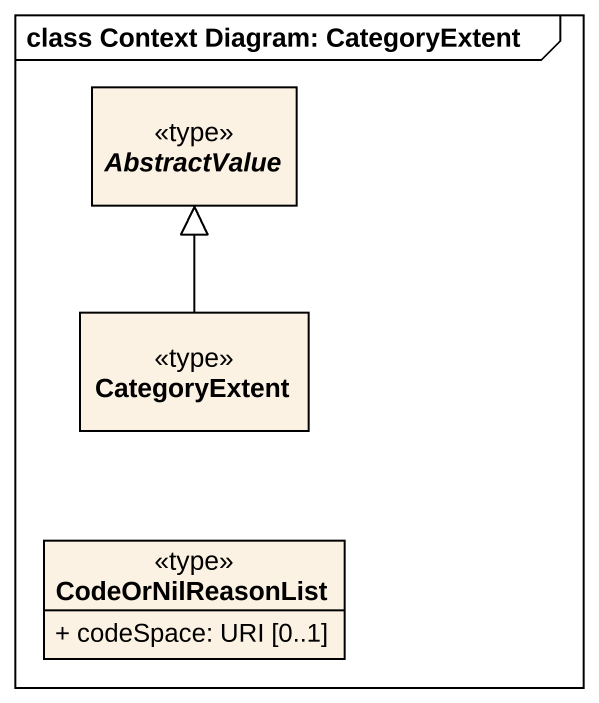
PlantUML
@startuml
mainframe class Context Diagram: CategoryExtent
hide circle
hide empty members
skinparam classAttributeIconSize 0
abstract class AbstractValue <<type>>
class CategoryExtent <<type>>
class CodeOrNilReasonList <<type>> {
  + codeSpace: URI [0..1]
}
CategoryExtent -up-|> AbstractValue
@enduml
